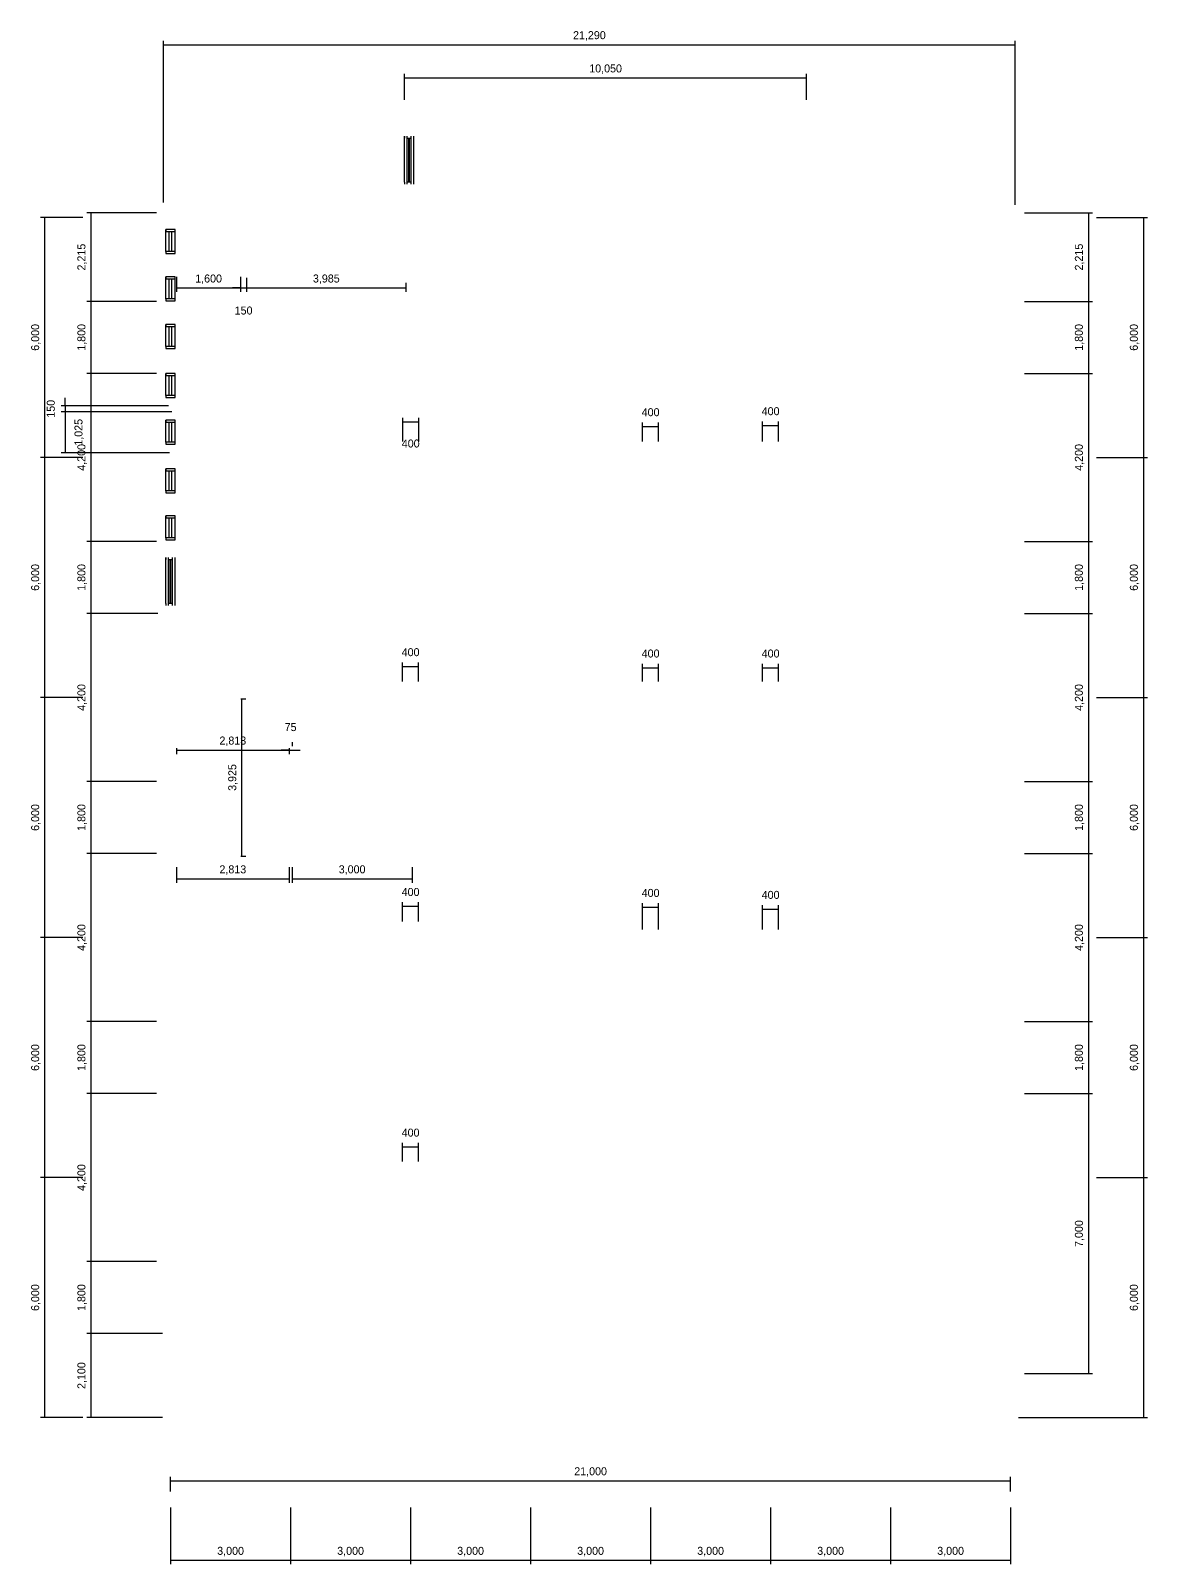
# Model space of a CAD drawing. Extents: x -2017610 to 288295, y -481381 to 250994.
# Drawn here: x 153992 to 181908, y -277472 to -239139 of the extents above; entities that cross this region are included whole.
import ezdxf

# ---------------------------------------------------------------- set-up
doc = ezdxf.new("R2010")
doc.units = 0
doc.header["$LTSCALE"] = 7
doc.header["$MEASUREMENT"] = 0
doc.header["$PDMODE"] = 2
doc.layers.get('0').update_dxf_attribs({"linetype": 'CONTINUOUS'})
doc.layers.get('DEFPOINTS').update_dxf_attribs({"linetype": 'CONTINUOUS'})
doc.layers.add('DIM', color=1, linetype='CONTINUOUS')
doc.layers.add('DOOR-WINDOW', color=8, linetype='CONTINUOUS')
doc.styles.add('STYLUS', font='stylu.ttf')
doc.dimstyles.new('DIM100S', dxfattribs={"dimscale": 0, "dimtxt": 200, "dimasz": 200, "dimexe": 100, "dimexo": 200, "dimgap": 100, "dimtad": 1, "dimdec": 0, "dimtxsty": 'STYLUS', "dimblk1": 'ARCHTICK', "dimblk2": 'ARCHTICK', "dimsah": 1, "dimcen": 100, "dimclrd": 256, "dimclre": 256, "dimclrt": 10, "dimazin": 3, "dimtfac": 1, "dimtdec": 0, "dimtmove": 0, "dimatfit": 3, "dimtolj": 1, "dimtzin": 0})

# ---------------------------------------------------------------- blocks, each defined once
blk = doc.blocks.new('*D599')
at = {"layer": 'DEFPOINTS', "color": 0}
for p in [(172690, -249007), (172290, -249605), (172690, -249605)]:
    blk.add_point(p, dxfattribs=at)
at = {"layer": 'DIM'}
for p, q in [((172290, -249405), (172290, -248907)), ((172290, -249007), (172690, -249007)), ((172690, -249405), (172690, -248907))]:
    blk.add_line(p, q, dxfattribs=at)
at = {"layer": 'DIM', "color": 10, "insert": (172490, -248652), "char_height": 200, "attachment_point": 5, "style": 'STYLUS'}
blk.add_mtext('\\A1;400', dxfattribs=at)
blk = doc.blocks.new('_ARCHTICK')
blk = doc.blocks.new('*D600')
at = {"layer": 'DEFPOINTS', "color": 0}
for p in [(169690, -249032), (169290, -249605), (169690, -249605)]:
    blk.add_point(p, dxfattribs=at)
at = {"layer": 'DIM'}
for p, q in [((169290, -249405), (169290, -248932)), ((169290, -249032), (169690, -249032)), ((169690, -249405), (169690, -248932))]:
    blk.add_line(p, q, dxfattribs=at)
at = {"layer": 'DIM', "color": 10, "insert": (169490, -248677), "char_height": 200, "attachment_point": 5, "style": 'STYLUS'}
blk.add_mtext('\\A1;400', dxfattribs=at)
blk = doc.blocks.new('*D601')
at = {"layer": 'DEFPOINTS', "color": 0}
for p in [(163693, -248914), (163293, -249608), (163693, -249608)]:
    blk.add_point(p, dxfattribs=at)
at = {"layer": 'DIM'}
for p, q in [((163293, -249408), (163293, -248814)), ((163293, -248914), (163693, -248914)), ((163693, -249408), (163693, -248814))]:
    blk.add_line(p, q, dxfattribs=at)
at = {"layer": 'DIM', "color": 10, "insert": (163493, -249459), "char_height": 200, "attachment_point": 5, "style": 'STYLUS'}
blk.add_mtext('\\A1;400', dxfattribs=at)
blk = doc.blocks.new('*D602')
at = {"layer": 'DEFPOINTS', "color": 0}
for p in [(163690, -255030), (163290, -255605), (163690, -255605)]:
    blk.add_point(p, dxfattribs=at)
at = {"layer": 'DIM'}
for p, q in [((163290, -255405), (163290, -254930)), ((163290, -255030), (163690, -255030)), ((163690, -255405), (163690, -254930))]:
    blk.add_line(p, q, dxfattribs=at)
at = {"layer": 'DIM', "color": 10, "insert": (163490, -254675), "char_height": 200, "attachment_point": 5, "style": 'STYLUS'}
blk.add_mtext('\\A1;400', dxfattribs=at)
blk = doc.blocks.new('*D603')
at = {"layer": 'DEFPOINTS', "color": 0}
for p in [(169690, -255064), (169290, -255605), (169690, -255605)]:
    blk.add_point(p, dxfattribs=at)
at = {"layer": 'DIM'}
for p, q in [((169290, -255405), (169290, -254964)), ((169290, -255064), (169690, -255064)), ((169690, -255405), (169690, -254964))]:
    blk.add_line(p, q, dxfattribs=at)
at = {"layer": 'DIM', "color": 10, "insert": (169490, -254708), "char_height": 200, "attachment_point": 5, "style": 'STYLUS'}
blk.add_mtext('\\A1;400', dxfattribs=at)
blk = doc.blocks.new('*D604')
at = {"layer": 'DEFPOINTS', "color": 0}
for p in [(172690, -255064), (172290, -255605), (172690, -255605)]:
    blk.add_point(p, dxfattribs=at)
at = {"layer": 'DIM'}
for p, q in [((172290, -255405), (172290, -254964)), ((172290, -255064), (172690, -255064)), ((172690, -255405), (172690, -254964))]:
    blk.add_line(p, q, dxfattribs=at)
at = {"layer": 'DIM', "color": 10, "insert": (172490, -254708), "char_height": 200, "attachment_point": 5, "style": 'STYLUS'}
blk.add_mtext('\\A1;400', dxfattribs=at)
blk = doc.blocks.new('*D605')
at = {"layer": 'DEFPOINTS', "color": 0}
for p in [(163690, -261023), (163290, -261605), (163690, -261605)]:
    blk.add_point(p, dxfattribs=at)
at = {"layer": 'DIM'}
for p, q in [((163290, -261405), (163290, -260923)), ((163290, -261023), (163690, -261023)), ((163690, -261405), (163690, -260923))]:
    blk.add_line(p, q, dxfattribs=at)
at = {"layer": 'DIM', "color": 10, "insert": (163490, -260668), "char_height": 200, "attachment_point": 5, "style": 'STYLUS'}
blk.add_mtext('\\A1;400', dxfattribs=at)
blk = doc.blocks.new('*D606')
at = {"layer": 'DEFPOINTS', "color": 0}
for p in [(169690, -261047), (169290, -261805), (169690, -261805)]:
    blk.add_point(p, dxfattribs=at)
at = {"layer": 'DIM'}
for p, q in [((169290, -261605), (169290, -260947)), ((169290, -261047), (169690, -261047)), ((169690, -261605), (169690, -260947))]:
    blk.add_line(p, q, dxfattribs=at)
at = {"layer": 'DIM', "color": 10, "insert": (169490, -260692), "char_height": 200, "attachment_point": 5, "style": 'STYLUS'}
blk.add_mtext('\\A1;400', dxfattribs=at)
blk = doc.blocks.new('*D607')
at = {"layer": 'DEFPOINTS', "color": 0}
for p in [(172690, -261096), (172290, -261805), (172690, -261805)]:
    blk.add_point(p, dxfattribs=at)
at = {"layer": 'DIM'}
for p, q in [((172290, -261605), (172290, -260996)), ((172690, -261605), (172690, -260996)), ((172290, -261096), (172690, -261096))]:
    blk.add_line(p, q, dxfattribs=at)
at = {"layer": 'DIM', "color": 10, "insert": (172490, -260741), "char_height": 200, "attachment_point": 5, "style": 'STYLUS'}
blk.add_mtext('\\A1;400', dxfattribs=at)
blk = doc.blocks.new('*D608')
at = {"layer": 'DEFPOINTS', "color": 0}
for p in [(163690, -267038), (163290, -267605), (163690, -267605)]:
    blk.add_point(p, dxfattribs=at)
at = {"layer": 'DIM'}
for p, q in [((163290, -267405), (163290, -266938)), ((163290, -267038), (163690, -267038)), ((163690, -267405), (163690, -266938))]:
    blk.add_line(p, q, dxfattribs=at)
at = {"layer": 'DIM', "color": 10, "insert": (163490, -266683), "char_height": 200, "attachment_point": 5, "style": 'STYLUS'}
blk.add_mtext('\\A1;400', dxfattribs=at)
blk = doc.blocks.new('*D609')
at = {"layer": 'DEFPOINTS', "color": 0}
for p in [(173390, -240320), (163340, -241065), (173390, -241065)]:
    blk.add_point(p, dxfattribs=at)
at = {"layer": 'DIM'}
for p, q in [((163340, -240865), (163340, -240220)), ((163340, -240320), (173390, -240320)), ((173390, -240865), (173390, -240220))]:
    blk.add_line(p, q, dxfattribs=at)
at = {"layer": 'DIM', "color": 10, "insert": (168365, -240101), "char_height": 200, "attachment_point": 5, "style": 'STYLUS'}
blk.add_mtext('\\A1;10,050', dxfattribs=at)
blk = doc.blocks.new('*D610')
at = {"layer": 'DEFPOINTS', "color": 0}
for p in [(178605, -239489), (157315, -243630), (178605, -243690)]:
    blk.add_point(p, dxfattribs=at)
at = {"layer": 'DIM'}
for p, q in [((157315, -243430), (157315, -239389)), ((157315, -239489), (178605, -239489)), ((178605, -243490), (178605, -239389))]:
    blk.add_line(p, q, dxfattribs=at)
at = {"layer": 'DIM', "color": 10, "insert": (167960, -239270), "char_height": 200, "attachment_point": 5, "style": 'STYLUS'}
blk.add_mtext('\\A1;21,290', dxfattribs=at)
blk = doc.blocks.new('*D611')
at = {"layer": 'DEFPOINTS', "color": 0}
for p in [(157490, -275855), (160490, -275855), (160490, -277372)]:
    blk.add_point(p, dxfattribs=at)
at = {"layer": 'DIM'}
for p, q in [((157490, -276055), (157490, -277472)), ((160490, -276055), (160490, -277472)), ((157490, -277372), (160490, -277372))]:
    blk.add_line(p, q, dxfattribs=at)
at = {"layer": 'DIM', "color": 10, "insert": (158990, -277154), "char_height": 200, "attachment_point": 5, "style": 'STYLUS'}
blk.add_mtext('\\A1;3,000', dxfattribs=at)
blk = doc.blocks.new('*D612')
at = {"layer": 'DEFPOINTS', "color": 0}
for p in [(160490, -275855), (163490, -275855), (163490, -277372)]:
    blk.add_point(p, dxfattribs=at)
at = {"layer": 'DIM'}
for p, q in [((160490, -276055), (160490, -277472)), ((163490, -276055), (163490, -277472)), ((160490, -277372), (163490, -277372))]:
    blk.add_line(p, q, dxfattribs=at)
at = {"layer": 'DIM', "color": 10, "insert": (161990, -277154), "char_height": 200, "attachment_point": 5, "style": 'STYLUS'}
blk.add_mtext('\\A1;3,000', dxfattribs=at)
blk = doc.blocks.new('*D613')
at = {"layer": 'DEFPOINTS', "color": 0}
for p in [(163490, -275855), (166490, -275855), (166490, -277372)]:
    blk.add_point(p, dxfattribs=at)
at = {"layer": 'DIM'}
for p, q in [((163490, -276055), (163490, -277472)), ((166490, -276055), (166490, -277472)), ((163490, -277372), (166490, -277372))]:
    blk.add_line(p, q, dxfattribs=at)
at = {"layer": 'DIM', "color": 10, "insert": (164990, -277154), "char_height": 200, "attachment_point": 5, "style": 'STYLUS'}
blk.add_mtext('\\A1;3,000', dxfattribs=at)
blk = doc.blocks.new('*D614')
at = {"layer": 'DEFPOINTS', "color": 0}
for p in [(166490, -275855), (169490, -275855), (169490, -277372)]:
    blk.add_point(p, dxfattribs=at)
at = {"layer": 'DIM'}
for p, q in [((166490, -276055), (166490, -277472)), ((169490, -276055), (169490, -277472)), ((166490, -277372), (169490, -277372))]:
    blk.add_line(p, q, dxfattribs=at)
at = {"layer": 'DIM', "color": 10, "insert": (167990, -277154), "char_height": 200, "attachment_point": 5, "style": 'STYLUS'}
blk.add_mtext('\\A1;3,000', dxfattribs=at)
blk = doc.blocks.new('*D615')
at = {"layer": 'DEFPOINTS', "color": 0}
for p in [(169490, -275855), (172490, -275855), (172490, -277372)]:
    blk.add_point(p, dxfattribs=at)
at = {"layer": 'DIM'}
for p, q in [((169490, -276055), (169490, -277472)), ((172490, -276055), (172490, -277472)), ((169490, -277372), (172490, -277372))]:
    blk.add_line(p, q, dxfattribs=at)
at = {"layer": 'DIM', "color": 10, "insert": (170990, -277154), "char_height": 200, "attachment_point": 5, "style": 'STYLUS'}
blk.add_mtext('\\A1;3,000', dxfattribs=at)
blk = doc.blocks.new('*D616')
at = {"layer": 'DEFPOINTS', "color": 0}
for p in [(172490, -275855), (175490, -275855), (175490, -277372)]:
    blk.add_point(p, dxfattribs=at)
at = {"layer": 'DIM'}
for p, q in [((172490, -276055), (172490, -277472)), ((175490, -276055), (175490, -277472)), ((172490, -277372), (175490, -277372))]:
    blk.add_line(p, q, dxfattribs=at)
at = {"layer": 'DIM', "color": 10, "insert": (173990, -277154), "char_height": 200, "attachment_point": 5, "style": 'STYLUS'}
blk.add_mtext('\\A1;3,000', dxfattribs=at)
blk = doc.blocks.new('*D617')
at = {"layer": 'DEFPOINTS', "color": 0}
for p in [(175490, -275855), (178490, -275855), (178490, -277372)]:
    blk.add_point(p, dxfattribs=at)
at = {"layer": 'DIM'}
for p, q in [((175490, -276055), (175490, -277472)), ((178490, -276055), (178490, -277472)), ((175490, -277372), (178490, -277372))]:
    blk.add_line(p, q, dxfattribs=at)
at = {"layer": 'DIM', "color": 10, "insert": (176990, -277154), "char_height": 200, "attachment_point": 5, "style": 'STYLUS'}
blk.add_mtext('\\A1;3,000', dxfattribs=at)
blk = doc.blocks.new('*D618')
at = {"layer": 'DEFPOINTS', "color": 0}
for p in [(178490, -275384), (157490, -275855), (178490, -275855)]:
    blk.add_point(p, dxfattribs=at)
at = {"layer": 'DIM'}
for p, q in [((157490, -275655), (157490, -275284)), ((157490, -275384), (178490, -275384)), ((178490, -275655), (178490, -275284))]:
    blk.add_line(p, q, dxfattribs=at)
at = {"layer": 'DIM', "color": 10, "insert": (167990, -275165), "char_height": 200, "attachment_point": 5, "style": 'STYLUS'}
blk.add_mtext('\\A1;21,000', dxfattribs=at)
blk = doc.blocks.new('*D619')
at = {"layer": 'DEFPOINTS', "color": 0}
for p in [(178640, -243690), (178640, -245905), (180433, -245905)]:
    blk.add_point(p, dxfattribs=at)
at = {"layer": 'DIM'}
for p, q in [((178840, -243690), (180533, -243690)), ((180433, -243690), (180433, -245905)), ((178840, -245905), (180533, -245905))]:
    blk.add_line(p, q, dxfattribs=at)
at = {"layer": 'DIM', "color": 10, "insert": (180215, -244798), "char_height": 200, "attachment_point": 5, "rotation": 90, "style": 'STYLUS'}
blk.add_mtext('\\A1;2,215', dxfattribs=at)
blk = doc.blocks.new('*D620')
at = {"layer": 'DEFPOINTS', "color": 0}
for p in [(178640, -245905), (178640, -247705), (180433, -247705)]:
    blk.add_point(p, dxfattribs=at)
at = {"layer": 'DIM'}
for p, q in [((178840, -245905), (180533, -245905)), ((180433, -245905), (180433, -247705)), ((178840, -247705), (180533, -247705))]:
    blk.add_line(p, q, dxfattribs=at)
at = {"layer": 'DIM', "color": 10, "insert": (180215, -246805), "char_height": 200, "attachment_point": 5, "rotation": 90, "style": 'STYLUS'}
blk.add_mtext('\\A1;1,800', dxfattribs=at)
blk = doc.blocks.new('*D621')
at = {"layer": 'DEFPOINTS', "color": 0}
for p in [(178640, -247705), (178640, -251905), (180433, -251905)]:
    blk.add_point(p, dxfattribs=at)
at = {"layer": 'DIM'}
for p, q in [((178840, -247705), (180533, -247705)), ((180433, -247705), (180433, -251905)), ((178840, -251905), (180533, -251905))]:
    blk.add_line(p, q, dxfattribs=at)
at = {"layer": 'DIM', "color": 10, "insert": (180215, -249805), "char_height": 200, "attachment_point": 5, "rotation": 90, "style": 'STYLUS'}
blk.add_mtext('\\A1;4,200', dxfattribs=at)
blk = doc.blocks.new('*D622')
at = {"layer": 'DEFPOINTS', "color": 0}
for p in [(178640, -251905), (178640, -253705), (180433, -253705)]:
    blk.add_point(p, dxfattribs=at)
at = {"layer": 'DIM'}
for p, q in [((178840, -251905), (180533, -251905)), ((180433, -251905), (180433, -253705)), ((178840, -253705), (180533, -253705))]:
    blk.add_line(p, q, dxfattribs=at)
at = {"layer": 'DIM', "color": 10, "insert": (180215, -252805), "char_height": 200, "attachment_point": 5, "rotation": 90, "style": 'STYLUS'}
blk.add_mtext('\\A1;1,800', dxfattribs=at)
blk = doc.blocks.new('*D623')
at = {"layer": 'DEFPOINTS', "color": 0}
for p in [(178640, -253705), (178640, -257905), (180433, -257905)]:
    blk.add_point(p, dxfattribs=at)
at = {"layer": 'DIM'}
for p, q in [((178840, -253705), (180533, -253705)), ((180433, -253705), (180433, -257905)), ((178840, -257905), (180533, -257905))]:
    blk.add_line(p, q, dxfattribs=at)
at = {"layer": 'DIM', "color": 10, "insert": (180215, -255805), "char_height": 200, "attachment_point": 5, "rotation": 90, "style": 'STYLUS'}
blk.add_mtext('\\A1;4,200', dxfattribs=at)
blk = doc.blocks.new('*D624')
at = {"layer": 'DEFPOINTS', "color": 0}
for p in [(178640, -257905), (178640, -259705), (180433, -259705)]:
    blk.add_point(p, dxfattribs=at)
at = {"layer": 'DIM'}
for p, q in [((178840, -257905), (180533, -257905)), ((180433, -257905), (180433, -259705)), ((178840, -259705), (180533, -259705))]:
    blk.add_line(p, q, dxfattribs=at)
at = {"layer": 'DIM', "color": 10, "insert": (180215, -258805), "char_height": 200, "attachment_point": 5, "rotation": 90, "style": 'STYLUS'}
blk.add_mtext('\\A1;1,800', dxfattribs=at)
blk = doc.blocks.new('*D625')
at = {"layer": 'DEFPOINTS', "color": 0}
for p in [(178640, -259705), (178640, -263905), (180433, -263905)]:
    blk.add_point(p, dxfattribs=at)
at = {"layer": 'DIM'}
for p, q in [((178840, -259705), (180533, -259705)), ((180433, -259705), (180433, -263905)), ((178840, -263905), (180533, -263905))]:
    blk.add_line(p, q, dxfattribs=at)
at = {"layer": 'DIM', "color": 10, "insert": (180215, -261805), "char_height": 200, "attachment_point": 5, "rotation": 90, "style": 'STYLUS'}
blk.add_mtext('\\A1;4,200', dxfattribs=at)
blk = doc.blocks.new('*D626')
at = {"layer": 'DEFPOINTS', "color": 0}
for p in [(178640, -263905), (178640, -265705), (180433, -265705)]:
    blk.add_point(p, dxfattribs=at)
at = {"layer": 'DIM'}
for p, q in [((178840, -263905), (180533, -263905)), ((180433, -263905), (180433, -265705)), ((178840, -265705), (180533, -265705))]:
    blk.add_line(p, q, dxfattribs=at)
at = {"layer": 'DIM', "color": 10, "insert": (180215, -264805), "char_height": 200, "attachment_point": 5, "rotation": 90, "style": 'STYLUS'}
blk.add_mtext('\\A1;1,800', dxfattribs=at)
blk = doc.blocks.new('*D627')
at = {"layer": 'DEFPOINTS', "color": 0}
for p in [(178640, -265705), (178640, -272705), (180433, -272705)]:
    blk.add_point(p, dxfattribs=at)
at = {"layer": 'DIM'}
for p, q in [((178840, -265705), (180533, -265705)), ((180433, -265705), (180433, -272705)), ((178840, -272705), (180533, -272705))]:
    blk.add_line(p, q, dxfattribs=at)
at = {"layer": 'DIM', "color": 10, "insert": (180215, -269205), "char_height": 200, "attachment_point": 5, "rotation": 90, "style": 'STYLUS'}
blk.add_mtext('\\A1;7,000', dxfattribs=at)
blk = doc.blocks.new('*D628')
at = {"layer": 'DEFPOINTS', "color": 0}
for p in [(180433, -243805), (180433, -249805), (181808, -249805)]:
    blk.add_point(p, dxfattribs=at)
at = {"layer": 'DIM'}
for p, q in [((180633, -243805), (181908, -243805)), ((181808, -243805), (181808, -249805)), ((180633, -249805), (181908, -249805))]:
    blk.add_line(p, q, dxfattribs=at)
at = {"layer": 'DIM', "color": 10, "insert": (181589, -246805), "char_height": 200, "attachment_point": 5, "rotation": 90, "style": 'STYLUS'}
blk.add_mtext('\\A1;6,000', dxfattribs=at)
blk = doc.blocks.new('*D629')
at = {"layer": 'DEFPOINTS', "color": 0}
for p in [(180433, -249805), (180433, -255805), (181808, -255805)]:
    blk.add_point(p, dxfattribs=at)
at = {"layer": 'DIM'}
for p, q in [((180633, -249805), (181908, -249805)), ((181808, -249805), (181808, -255805)), ((180633, -255805), (181908, -255805))]:
    blk.add_line(p, q, dxfattribs=at)
at = {"layer": 'DIM', "color": 10, "insert": (181589, -252805), "char_height": 200, "attachment_point": 5, "rotation": 90, "style": 'STYLUS'}
blk.add_mtext('\\A1;6,000', dxfattribs=at)
blk = doc.blocks.new('*D630')
at = {"layer": 'DEFPOINTS', "color": 0}
for p in [(180433, -255805), (180433, -261805), (181808, -261805)]:
    blk.add_point(p, dxfattribs=at)
at = {"layer": 'DIM'}
for p, q in [((180633, -255805), (181908, -255805)), ((181808, -255805), (181808, -261805)), ((180633, -261805), (181908, -261805))]:
    blk.add_line(p, q, dxfattribs=at)
at = {"layer": 'DIM', "color": 10, "insert": (181589, -258805), "char_height": 200, "attachment_point": 5, "rotation": 90, "style": 'STYLUS'}
blk.add_mtext('\\A1;6,000', dxfattribs=at)
blk = doc.blocks.new('*D631')
at = {"layer": 'DEFPOINTS', "color": 0}
for p in [(180433, -261805), (180433, -267805), (181808, -267805)]:
    blk.add_point(p, dxfattribs=at)
at = {"layer": 'DIM'}
for p, q in [((180633, -261805), (181908, -261805)), ((181808, -261805), (181808, -267805)), ((180633, -267805), (181908, -267805))]:
    blk.add_line(p, q, dxfattribs=at)
at = {"layer": 'DIM', "color": 10, "insert": (181589, -264805), "char_height": 200, "attachment_point": 5, "rotation": 90, "style": 'STYLUS'}
blk.add_mtext('\\A1;6,000', dxfattribs=at)
blk = doc.blocks.new('*D632')
at = {"layer": 'DEFPOINTS', "color": 0}
for p in [(180433, -267805), (178490, -273805), (181808, -273805)]:
    blk.add_point(p, dxfattribs=at)
at = {"layer": 'DIM'}
for p, q in [((180633, -267805), (181908, -267805)), ((181808, -267805), (181808, -273805)), ((178690, -273805), (181908, -273805))]:
    blk.add_line(p, q, dxfattribs=at)
at = {"layer": 'DIM', "color": 10, "insert": (181589, -270805), "char_height": 200, "attachment_point": 5, "rotation": 90, "style": 'STYLUS'}
blk.add_mtext('\\A1;6,000', dxfattribs=at)
blk = doc.blocks.new('*D633')
at = {"layer": 'DEFPOINTS', "color": 0}
for p in [(157340, -243690), (155497, -245905), (157340, -245905)]:
    blk.add_point(p, dxfattribs=at)
at = {"layer": 'DIM'}
for p, q in [((157140, -243690), (155397, -243690)), ((155497, -243690), (155497, -245905)), ((157140, -245905), (155397, -245905))]:
    blk.add_line(p, q, dxfattribs=at)
at = {"layer": 'DIM', "color": 10, "insert": (155279, -244798), "char_height": 200, "attachment_point": 5, "rotation": 90, "style": 'STYLUS'}
blk.add_mtext('\\A1;2,215', dxfattribs=at)
blk = doc.blocks.new('*D634')
at = {"layer": 'DEFPOINTS', "color": 0}
for p in [(157340, -245905), (155497, -247705), (157340, -247705)]:
    blk.add_point(p, dxfattribs=at)
at = {"layer": 'DIM'}
for p, q in [((157140, -245905), (155397, -245905)), ((155497, -245905), (155497, -247705)), ((157140, -247705), (155397, -247705))]:
    blk.add_line(p, q, dxfattribs=at)
at = {"layer": 'DIM', "color": 10, "insert": (155279, -246805), "char_height": 200, "attachment_point": 5, "rotation": 90, "style": 'STYLUS'}
blk.add_mtext('\\A1;1,800', dxfattribs=at)
blk = doc.blocks.new('*D635')
at = {"layer": 'DEFPOINTS', "color": 0}
for p in [(157340, -247705), (155497, -251905), (157340, -251905)]:
    blk.add_point(p, dxfattribs=at)
at = {"layer": 'DIM'}
for p, q in [((157140, -247705), (155397, -247705)), ((155497, -247705), (155497, -251905)), ((157140, -251905), (155397, -251905))]:
    blk.add_line(p, q, dxfattribs=at)
at = {"layer": 'DIM', "color": 10, "insert": (155279, -249805), "char_height": 200, "attachment_point": 5, "rotation": 90, "style": 'STYLUS'}
blk.add_mtext('\\A1;4,200', dxfattribs=at)
blk = doc.blocks.new('*D636')
at = {"layer": 'DEFPOINTS', "color": 0}
for p in [(157340, -251905), (155497, -253705), (157375, -253705)]:
    blk.add_point(p, dxfattribs=at)
at = {"layer": 'DIM'}
for p, q in [((157140, -251905), (155397, -251905)), ((155497, -251905), (155497, -253705)), ((157175, -253705), (155397, -253705))]:
    blk.add_line(p, q, dxfattribs=at)
at = {"layer": 'DIM', "color": 10, "insert": (155279, -252805), "char_height": 200, "attachment_point": 5, "rotation": 90, "style": 'STYLUS'}
blk.add_mtext('\\A1;1,800', dxfattribs=at)
blk = doc.blocks.new('*D637')
at = {"layer": 'DEFPOINTS', "color": 0}
for p in [(157375, -253705), (155497, -257905), (157340, -257905)]:
    blk.add_point(p, dxfattribs=at)
at = {"layer": 'DIM'}
for p, q in [((157175, -253705), (155397, -253705)), ((155497, -253705), (155497, -257905)), ((157140, -257905), (155397, -257905))]:
    blk.add_line(p, q, dxfattribs=at)
at = {"layer": 'DIM', "color": 10, "insert": (155279, -255805), "char_height": 200, "attachment_point": 5, "rotation": 90, "style": 'STYLUS'}
blk.add_mtext('\\A1;4,200', dxfattribs=at)
blk = doc.blocks.new('*D638')
at = {"layer": 'DEFPOINTS', "color": 0}
for p in [(157340, -257905), (155497, -259705), (157340, -259705)]:
    blk.add_point(p, dxfattribs=at)
at = {"layer": 'DIM'}
for p, q in [((157140, -257905), (155397, -257905)), ((155497, -257905), (155497, -259705)), ((157140, -259705), (155397, -259705))]:
    blk.add_line(p, q, dxfattribs=at)
at = {"layer": 'DIM', "color": 10, "insert": (155279, -258805), "char_height": 200, "attachment_point": 5, "rotation": 90, "style": 'STYLUS'}
blk.add_mtext('\\A1;1,800', dxfattribs=at)
blk = doc.blocks.new('*D639')
at = {"layer": 'DEFPOINTS', "color": 0}
for p in [(157340, -259705), (155497, -263905), (157340, -263905)]:
    blk.add_point(p, dxfattribs=at)
at = {"layer": 'DIM'}
for p, q in [((157140, -259705), (155397, -259705)), ((155497, -259705), (155497, -263905)), ((157140, -263905), (155397, -263905))]:
    blk.add_line(p, q, dxfattribs=at)
at = {"layer": 'DIM', "color": 10, "insert": (155279, -261805), "char_height": 200, "attachment_point": 5, "rotation": 90, "style": 'STYLUS'}
blk.add_mtext('\\A1;4,200', dxfattribs=at)
blk = doc.blocks.new('*D640')
at = {"layer": 'DEFPOINTS', "color": 0}
for p in [(157340, -263905), (155497, -265705), (157340, -265705)]:
    blk.add_point(p, dxfattribs=at)
at = {"layer": 'DIM'}
for p, q in [((157140, -263905), (155397, -263905)), ((155497, -263905), (155497, -265705)), ((157140, -265705), (155397, -265705))]:
    blk.add_line(p, q, dxfattribs=at)
at = {"layer": 'DIM', "color": 10, "insert": (155279, -264805), "char_height": 200, "attachment_point": 5, "rotation": 90, "style": 'STYLUS'}
blk.add_mtext('\\A1;1,800', dxfattribs=at)
blk = doc.blocks.new('*D641')
at = {"layer": 'DEFPOINTS', "color": 0}
for p in [(157340, -265705), (155497, -269905), (157340, -269905)]:
    blk.add_point(p, dxfattribs=at)
at = {"layer": 'DIM'}
for p, q in [((157140, -265705), (155397, -265705)), ((155497, -265705), (155497, -269905)), ((157140, -269905), (155397, -269905))]:
    blk.add_line(p, q, dxfattribs=at)
at = {"layer": 'DIM', "color": 10, "insert": (155279, -267805), "char_height": 200, "attachment_point": 5, "rotation": 90, "style": 'STYLUS'}
blk.add_mtext('\\A1;4,200', dxfattribs=at)
blk = doc.blocks.new('*D642')
at = {"layer": 'DEFPOINTS', "color": 0}
for p in [(157340, -269905), (155497, -271705), (157490, -271705)]:
    blk.add_point(p, dxfattribs=at)
at = {"layer": 'DIM'}
for p, q in [((157140, -269905), (155397, -269905)), ((155497, -269905), (155497, -271705)), ((157290, -271705), (155397, -271705))]:
    blk.add_line(p, q, dxfattribs=at)
at = {"layer": 'DIM', "color": 10, "insert": (155279, -270805), "char_height": 200, "attachment_point": 5, "rotation": 90, "style": 'STYLUS'}
blk.add_mtext('\\A1;1,800', dxfattribs=at)
blk = doc.blocks.new('*D643')
at = {"layer": 'DEFPOINTS', "color": 0}
for p in [(157490, -271705), (155497, -273805), (157490, -273805)]:
    blk.add_point(p, dxfattribs=at)
at = {"layer": 'DIM'}
for p, q in [((157290, -271705), (155397, -271705)), ((155497, -271705), (155497, -273805)), ((157290, -273805), (155397, -273805))]:
    blk.add_line(p, q, dxfattribs=at)
at = {"layer": 'DIM', "color": 10, "insert": (155279, -272755), "char_height": 200, "attachment_point": 5, "rotation": 90, "style": 'STYLUS'}
blk.add_mtext('\\A1;2,100', dxfattribs=at)
blk = doc.blocks.new('*D644')
at = {"layer": 'DEFPOINTS', "color": 0}
for p in [(155497, -243805), (154342, -249805), (155497, -249805)]:
    blk.add_point(p, dxfattribs=at)
at = {"layer": 'DIM'}
for p, q in [((155297, -243805), (154242, -243805)), ((154342, -243805), (154342, -249805)), ((155297, -249805), (154242, -249805))]:
    blk.add_line(p, q, dxfattribs=at)
at = {"layer": 'DIM', "color": 10, "insert": (154123, -246805), "char_height": 200, "attachment_point": 5, "rotation": 90, "style": 'STYLUS'}
blk.add_mtext('\\A1;6,000', dxfattribs=at)
blk = doc.blocks.new('*D645')
at = {"layer": 'DEFPOINTS', "color": 0}
for p in [(155497, -249805), (154342, -255805), (155497, -255805)]:
    blk.add_point(p, dxfattribs=at)
at = {"layer": 'DIM'}
for p, q in [((155297, -249805), (154242, -249805)), ((154342, -249805), (154342, -255805)), ((155297, -255805), (154242, -255805))]:
    blk.add_line(p, q, dxfattribs=at)
at = {"layer": 'DIM', "color": 10, "insert": (154123, -252805), "char_height": 200, "attachment_point": 5, "rotation": 90, "style": 'STYLUS'}
blk.add_mtext('\\A1;6,000', dxfattribs=at)
blk = doc.blocks.new('*D646')
at = {"layer": 'DEFPOINTS', "color": 0}
for p in [(155497, -255805), (154342, -261805), (155497, -261805)]:
    blk.add_point(p, dxfattribs=at)
at = {"layer": 'DIM'}
for p, q in [((155297, -255805), (154242, -255805)), ((154342, -255805), (154342, -261805)), ((155297, -261805), (154242, -261805))]:
    blk.add_line(p, q, dxfattribs=at)
at = {"layer": 'DIM', "color": 10, "insert": (154123, -258805), "char_height": 200, "attachment_point": 5, "rotation": 90, "style": 'STYLUS'}
blk.add_mtext('\\A1;6,000', dxfattribs=at)
blk = doc.blocks.new('*D647')
at = {"layer": 'DEFPOINTS', "color": 0}
for p in [(155497, -261805), (154342, -267805), (155497, -267805)]:
    blk.add_point(p, dxfattribs=at)
at = {"layer": 'DIM'}
for p, q in [((155297, -261805), (154242, -261805)), ((154342, -261805), (154342, -267805)), ((155297, -267805), (154242, -267805))]:
    blk.add_line(p, q, dxfattribs=at)
at = {"layer": 'DIM', "color": 10, "insert": (154123, -264805), "char_height": 200, "attachment_point": 5, "rotation": 90, "style": 'STYLUS'}
blk.add_mtext('\\A1;6,000', dxfattribs=at)
blk = doc.blocks.new('*D648')
at = {"layer": 'DEFPOINTS', "color": 0}
for p in [(155497, -267805), (154342, -273805), (155497, -273805)]:
    blk.add_point(p, dxfattribs=at)
at = {"layer": 'DIM'}
for p, q in [((155297, -267805), (154242, -267805)), ((154342, -267805), (154342, -273805)), ((155297, -273805), (154242, -273805))]:
    blk.add_line(p, q, dxfattribs=at)
at = {"layer": 'DIM', "color": 10, "insert": (154123, -270805), "char_height": 200, "attachment_point": 5, "rotation": 90, "style": 'STYLUS'}
blk.add_mtext('\\A1;6,000', dxfattribs=at)
blk = doc.blocks.new('*D649')
at = {"layer": 'DEFPOINTS', "color": 0}
for p in [(154851, -248665), (157640, -248515), (157721, -248665)]:
    blk.add_point(p, dxfattribs=at)
at = {"layer": 'DIM'}
for p, q in [((154851, -248515), (154851, -248315)), ((157440, -248515), (154751, -248515)), ((157521, -248665), (154751, -248665)), ((154851, -248515), (154851, -248665)), ((154851, -248665), (154851, -248865))]:
    blk.add_line(p, q, dxfattribs=at)
at = {"layer": 'DIM', "color": 10, "insert": (154496, -248590), "char_height": 200, "attachment_point": 5, "rotation": 90, "style": 'STYLUS'}
blk.add_mtext('\\A1;150', dxfattribs=at)
blk = doc.blocks.new('*D650')
at = {"layer": 'DEFPOINTS', "color": 0}
for p in [(157721, -248665), (154851, -249690), (157665, -249690)]:
    blk.add_point(p, dxfattribs=at)
at = {"layer": 'DIM'}
for p, q in [((157521, -248665), (154751, -248665)), ((154851, -248665), (154851, -249690)), ((157465, -249690), (154751, -249690))]:
    blk.add_line(p, q, dxfattribs=at)
at = {"layer": 'DIM', "color": 10, "insert": (155206, -249178), "char_height": 200, "attachment_point": 5, "rotation": 90, "style": 'STYLUS'}
blk.add_mtext('\\A1;1,025', dxfattribs=at)
blk = doc.blocks.new('*D651')
at = {"layer": 'DEFPOINTS', "color": 0}
for p in [(157640, -245095), (159240, -245095), (159240, -245570)]:
    blk.add_point(p, dxfattribs=at)
at = {"layer": 'DIM'}
for p, q in [((157640, -245295), (157640, -245670)), ((159240, -245295), (159240, -245670)), ((157640, -245570), (159240, -245570))]:
    blk.add_line(p, q, dxfattribs=at)
at = {"layer": 'DIM', "color": 10, "insert": (158440, -245352), "char_height": 200, "attachment_point": 5, "style": 'STYLUS'}
blk.add_mtext('\\A1;1,600', dxfattribs=at)
blk = doc.blocks.new('*D854')
at = {"layer": 'DEFPOINTS', "color": 0}
for p in [(159240, -245095), (159390, -245120), (159390, -245570)]:
    blk.add_point(p, dxfattribs=at)
at = {"layer": 'DIM'}
for p, q in [((159240, -245295), (159240, -245670)), ((159390, -245320), (159390, -245670)), ((159240, -245570), (159040, -245570)), ((159240, -245570), (159390, -245570)), ((159390, -245570), (159590, -245570))]:
    blk.add_line(p, q, dxfattribs=at)
at = {"layer": 'DIM', "color": 10, "insert": (159315, -246135), "char_height": 200, "attachment_point": 5, "style": 'STYLUS'}
blk.add_mtext('\\A1;150', dxfattribs=at)
blk = doc.blocks.new('*D652')
at = {"layer": 'DEFPOINTS', "color": 0}
for p in [(159390, -245120), (163375, -245238), (163375, -245570)]:
    blk.add_point(p, dxfattribs=at)
at = {"layer": 'DIM'}
for p, q in [((159390, -245320), (159390, -245670)), ((159390, -245570), (163375, -245570)), ((163375, -245438), (163375, -245670))]:
    blk.add_line(p, q, dxfattribs=at)
at = {"layer": 'DIM', "color": 10, "insert": (161383, -245352), "char_height": 200, "attachment_point": 5, "style": 'STYLUS'}
blk.add_mtext('\\A1;3,985', dxfattribs=at)
blk = doc.blocks.new('W600')
at = {"layer": 'DOOR-WINDOW', "ltscale": 1000}
for p, q in [((50, 0), (0, 0)), ((0, 0), (0, -230)), ((50, 0), (600, 0)), ((50, -230), (50, 0)), ((550, 0), (550, -230)), ((600, 0), (550, 0)), ((600, -230), (600, 0)), ((0, -230), (50, -230)), ((50, -80), (550, -80)), ((50, -150), (550, -150)), ((50, -230), (600, -230)), ((550, -230), (600, -230))]:
    blk.add_line(p, q, dxfattribs=at)
blk = doc.blocks.new('W1200')
for p, q in [((50, 230), (0, 230)), ((0, 165), (1200, 165)), ((0, 65), (1200, 65)), ((0, 0), (50, 0)), ((50, 230), (1200, 230)), ((50, 65), (50, 165)), ((50, 125), (1150, 125)), ((50, 105), (1150, 105)), ((50, 0), (1200, 0)), ((1200, 230), (1150, 230)), ((1150, 165), (1150, 65)), ((1150, 0), (1200, 0))]:
    blk.add_line(p, q)
blk = doc.blocks.new('*D732')
at = {"layer": 'DEFPOINTS', "color": 0}
for p in [(157640, -256874), (160453, -256874), (160453, -257119)]:
    blk.add_point(p, dxfattribs=at)
at = {"layer": 'DIM'}
for p, q in [((157640, -257074), (157640, -257219)), ((157640, -257119), (160453, -257119)), ((160453, -257074), (160453, -257219))]:
    blk.add_line(p, q, dxfattribs=at)
at = {"layer": 'DIM', "color": 10, "insert": (159046, -256901), "char_height": 200, "attachment_point": 5, "style": 'STYLUS'}
blk.add_mtext('\\A1;2,813', dxfattribs=at)
blk = doc.blocks.new('*D733')
at = {"layer": 'DEFPOINTS', "color": 0}
for p in [(160453, -256874), (160528, -257119), (160528, -257119)]:
    blk.add_point(p, dxfattribs=at)
at = {"layer": 'DIM'}
for p, q in [((160453, -257119), (160253, -257119)), ((160453, -257074), (160453, -257219)), ((160453, -257119), (160528, -257119)), ((160528, -256919), (160528, -257019)), ((160528, -257119), (160728, -257119))]:
    blk.add_line(p, q, dxfattribs=at)
at = {"layer": 'DIM', "color": 10, "insert": (160490, -256547), "char_height": 200, "attachment_point": 5, "style": 'STYLUS'}
blk.add_mtext('\\A1;75', dxfattribs=at)
blk = doc.blocks.new('*D734')
at = {"layer": 'DEFPOINTS', "color": 0}
for p in [(157640, -259843), (160453, -259843), (160453, -260338)]:
    blk.add_point(p, dxfattribs=at)
at = {"layer": 'DIM'}
for p, q in [((157640, -260043), (157640, -260438)), ((160453, -260043), (160453, -260438)), ((157640, -260338), (160453, -260338))]:
    blk.add_line(p, q, dxfattribs=at)
at = {"layer": 'DIM', "color": 10, "insert": (159046, -260120), "char_height": 200, "attachment_point": 5, "style": 'STYLUS'}
blk.add_mtext('\\A1;2,813', dxfattribs=at)
blk = doc.blocks.new('*D735')
at = {"layer": 'DEFPOINTS', "color": 0}
for p in [(160528, -259843), (163528, -259843), (163528, -260338)]:
    blk.add_point(p, dxfattribs=at)
at = {"layer": 'DIM'}
for p, q in [((160528, -260043), (160528, -260438)), ((163528, -260043), (163528, -260438)), ((160528, -260338), (163528, -260338))]:
    blk.add_line(p, q, dxfattribs=at)
at = {"layer": 'DIM', "color": 10, "insert": (162028, -260119), "char_height": 200, "attachment_point": 5, "style": 'STYLUS'}
blk.add_mtext('\\A1;3,000', dxfattribs=at)
blk = doc.blocks.new('*D736')
at = {"layer": 'DEFPOINTS', "color": 0}
for p in [(159046, -255843), (159268, -255843), (159046, -259768)]:
    blk.add_point(p, dxfattribs=at)
at = {"layer": 'DIM'}
for p, q in [((159246, -255843), (159368, -255843)), ((159268, -259768), (159268, -255843)), ((159246, -259768), (159368, -259768))]:
    blk.add_line(p, q, dxfattribs=at)
at = {"layer": 'DIM', "color": 10, "insert": (159050, -257805), "char_height": 200, "attachment_point": 5, "rotation": 90, "style": 'STYLUS'}
blk.add_mtext('\\A1;3,925', dxfattribs=at)

msp = doc.modelspace()

# ---------------------------------------------------------------- block references
at = {"layer": 'DOOR-WINDOW', "rotation": 90}
for name, p in [('W1200', (163570.2, -242977.6)), ('W600', (157375.2, -244712.6)), ('W600', (157375.2, -245887.6)), ('W600', (157375.2, -247085.1)), ('W600', (157375.2, -248305.1)), ('W600', (157375.2, -249477.6)), ('W600', (157375.2, -250692.6)), ('W600', (157375.2, -251867.6)), ('W1200', (157605.2, -253510.1))]:
    msp.add_blockref(name, p, dxfattribs=at)

# ---------------------------------------------------------------- dimensions: what is measured, and where the dimension line sits
at = {"layer": 'DIM'}
for base, p1, p2, picture, middle in [((178605.2, -239488.9), (157315.2, -243630.1), (178605.2, -243690.1), '*D610', (167960.2, -239270.2)), ((173390.2, -240320.1), (163340.2, -241065.1), (173390.2, -241065.1), '*D609', (168365.2, -240101.3)), ((159240.2, -245570.2), (157640.2, -245095.1), (159240.2, -245095.1), '*D651', (158440.2, -245351.5)), ((159390.2, -245570.2), (159240.2, -245095.1), (159390.2, -245120.1), '*D854', (159315.2, -246135.4)), ((163375.2, -245570.2), (159390.2, -245120.1), (163375.2, -245238.1), '*D652', (161382.7, -245352.2)), ((169690.2, -249032.2), (169290.2, -249605.1), (169690.2, -249605.1), '*D600', (169490.2, -248677)), ((172690.2, -249007.4), (172290.2, -249605.1), (172690.2, -249605.1), '*D599', (172490.2, -248652.2)), ((163690.2, -255030), (163290.2, -255605.1), (163690.2, -255605.1), '*D602', (163490.2, -254674.8)), ((169690.2, -255063.7), (169290.2, -255605.1), (169690.2, -255605.1), '*D603', (169490.2, -254708.5)), ((172690.2, -255063.7), (172290.2, -255605.1), (172690.2, -255605.1), '*D604', (172490.2, -254708.5)), ((160527.7, -257118.7), (160452.7, -256873.9), (160527.7, -257118.7), '*D733', (160490.2, -256547.1)), ((160452.6871969, -257118.6528547), (157640.1871969, -256873.8681033), (160452.6871969, -256873.8681033), '*D732', (159046.4371969, -256900.6440699)), ((160452.6871969, -260337.7277064), (157640.1871969, -259842.6181033), (160452.6871969, -259842.6181033), '*D734', (159046.4371969, -260119.7189216)), ((163527.7, -260337.7), (160527.7, -259842.6), (163527.7, -259842.6), '*D735', (162027.7, -260119)), ((163690.2, -261023.1), (163290.2, -261605.1), (163690.2, -261605.1), '*D605', (163490.2, -260667.9)), ((169690.2, -261047.5), (169290.2, -261805.1), (169690.2, -261805.1), '*D606', (169490.2, -260692.3)), ((172690.2, -261096.3), (172290.2, -261805.1), (172690.2, -261805.1), '*D607', (172490.2, -260741.1)), ((163690.2, -267038), (163290.2, -267605.1), (163690.2, -267605.1), '*D608', (163490.2, -266682.8)), ((178490.2, -275384.2), (157490.2, -275855.1), (178490.2, -275855.1), '*D618', (167990.2, -275165.4)), ((160490.2, -277372.3), (157490.2, -275855.1), (160490.2, -275855.1), '*D611', (158990.2, -277153.6)), ((163490.2, -277372.3), (160490.2, -275855.1), (163490.2, -275855.1), '*D612', (161990.2, -277153.6)), ((166490.2, -277372.3), (163490.2, -275855.1), (166490.2, -275855.1), '*D613', (164990.2, -277153.6)), ((169490.2, -277372.3), (166490.2, -275855.1), (169490.2, -275855.1), '*D614', (167990.2, -277153.6)), ((172490.2, -277372.3), (169490.2, -275855.1), (172490.2, -275855.1), '*D615', (170990.2, -277153.6)), ((175490.2, -277372.3), (172490.2, -275855.1), (175490.2, -275855.1), '*D616', (173990.2, -277153.6)), ((178490.2, -277372.3), (175490.2, -275855.1), (178490.2, -275855.1), '*D617', (176990.2, -277153.6))]:
    dim = msp.add_linear_dim(base=base, p1=p1, p2=p2, dimstyle='DIM100S', override={"dimscale": 1}, dxfattribs=at)
    dim.commit()
    dim.dimension.update_dxf_attribs({"geometry": picture, "text_midpoint": middle})
for base, p1, p2, picture, middle in [((155497.2, -245905.1), (157340.2, -243690.1), (157340.2, -245905.1), '*D633', (155279.2, -244797.6)), ((180433.4, -245905.1), (178640.2, -243690.1), (178640.2, -245905.1), '*D619', (180215.4, -244797.6)), ((154342.2, -249805.1), (155497.2, -243805.1), (155497.2, -249805.1), '*D644', (154123.5, -246805.1)), ((181807.7, -249805.1), (180433.4, -243805.1), (180433.4, -249805.1), '*D628', (181589, -246805.1)), ((155497.2, -247705.1), (157340.2, -245905.1), (157340.2, -247705.1), '*D634', (155278.5, -246805.1)), ((180433.4, -247705.1), (178640.2, -245905.1), (178640.2, -247705.1), '*D620', (180214.6, -246805.1)), ((155497.2, -251905.1), (157340.2, -247705.1), (157340.2, -251905.1), '*D635', (155278.5, -249805.1)), ((180433.4, -251905.1), (178640.2, -247705.1), (178640.2, -251905.1), '*D621', (180214.6, -249805.1)), ((154850.8, -248665.1), (157640.2, -248515.1), (157720.8, -248665.1), '*D649', (154495.8, -248590.1)), ((154342.2, -255805.1), (155497.2, -249805.1), (155497.2, -255805.1), '*D645', (154123.5, -252805.1)), ((181807.7, -255805.1), (180433.4, -249805.1), (180433.4, -255805.1), '*D629', (181589, -252805.1)), ((155497.2, -253705.1), (157340.2, -251905.1), (157375.2, -253705.1), '*D636', (155278.5, -252805.1)), ((180433.4, -253705.1), (178640.2, -251905.1), (178640.2, -253705.1), '*D622', (180214.6, -252805.1)), ((155497.2, -257905.1), (157375.2, -253705.1), (157340.2, -257905.1), '*D637', (155278.5, -255805.1)), ((180433.4, -257905.1), (178640.2, -253705.1), (178640.2, -257905.1), '*D623', (180214.6, -255805.1)), ((154342.2, -261805.1), (155497.2, -255805.1), (155497.2, -261805.1), '*D646', (154123.5, -258805.1)), ((159268.3, -255842.6), (159046.4, -259767.6), (159046.4, -255842.6), '*D736', (159050.3, -257805.1)), ((181807.7, -261805.1), (180433.4, -255805.1), (180433.4, -261805.1), '*D630', (181589, -258805.1)), ((155497.2, -259705.1), (157340.2, -257905.1), (157340.2, -259705.1), '*D638', (155278.5, -258805.1)), ((180433.4, -259705.1), (178640.2, -257905.1), (178640.2, -259705.1), '*D624', (180214.6, -258805.1)), ((155497.2, -263905.1), (157340.2, -259705.1), (157340.2, -263905.1), '*D639', (155278.5, -261805.1)), ((180433.4, -263905.1), (178640.2, -259705.1), (178640.2, -263905.1), '*D625', (180214.6, -261805.1)), ((154342.2, -267805.1), (155497.2, -261805.1), (155497.2, -267805.1), '*D647', (154123.5, -264805.1)), ((181807.7, -267805.1), (180433.4, -261805.1), (180433.4, -267805.1), '*D631', (181589, -264805.1)), ((155497.2, -265705.1), (157340.2, -263905.1), (157340.2, -265705.1), '*D640', (155278.5, -264805.1)), ((180433.4, -265705.1), (178640.2, -263905.1), (178640.2, -265705.1), '*D626', (180214.6, -264805.1)), ((155497.2, -269905.1), (157340.2, -265705.1), (157340.2, -269905.1), '*D641', (155278.5, -267805.1)), ((180433.4, -272705.1), (178640.2, -265705.1), (178640.2, -272705.1), '*D627', (180214.6, -269205.1)), ((154342.2, -273805.1), (155497.2, -267805.1), (155497.2, -273805.1), '*D648', (154123.5, -270805.1)), ((181807.7, -273805.1), (180433.4, -267805.1), (178490.2, -273805.1), '*D632', (181589, -270805.1)), ((155497.2, -271705.1), (157340.2, -269905.1), (157490.2, -271705.1), '*D642', (155278.5, -270805.1)), ((155497.2, -273805.1), (157490.2, -271705.1), (157490.2, -273805.1), '*D643', (155278.5, -272755.1))]:
    dim = msp.add_linear_dim(base=base, p1=p1, p2=p2, angle=90, dimstyle='DIM100S', override={"dimscale": 1}, dxfattribs=at)
    dim.commit()
    dim.dimension.update_dxf_attribs({"geometry": picture, "text_midpoint": middle})
dim = msp.add_linear_dim(base=(154850.8, -249690.1), p1=(157720.8, -248665.1), p2=(157665.2, -249690.1), angle=90, dimstyle='DIM100S', override={"dimscale": 1}, dxfattribs=at)
dim.commit()
dim.dimension.update_dxf_attribs({"geometry": '*D650', "text_midpoint": (155206, -249178.1), "dimtype": 160})
dim = msp.add_linear_dim(base=(163692.9, -248914), p1=(163292.9, -249607.9), p2=(163692.9, -249607.9), dimstyle='DIM100S', override={"dimscale": 1}, dxfattribs=at)
dim.commit()
dim.dimension.update_dxf_attribs({"geometry": '*D601', "text_midpoint": (163492.9, -249458.7), "dimtype": 160})

doc.saveas('drawing.dxf')
